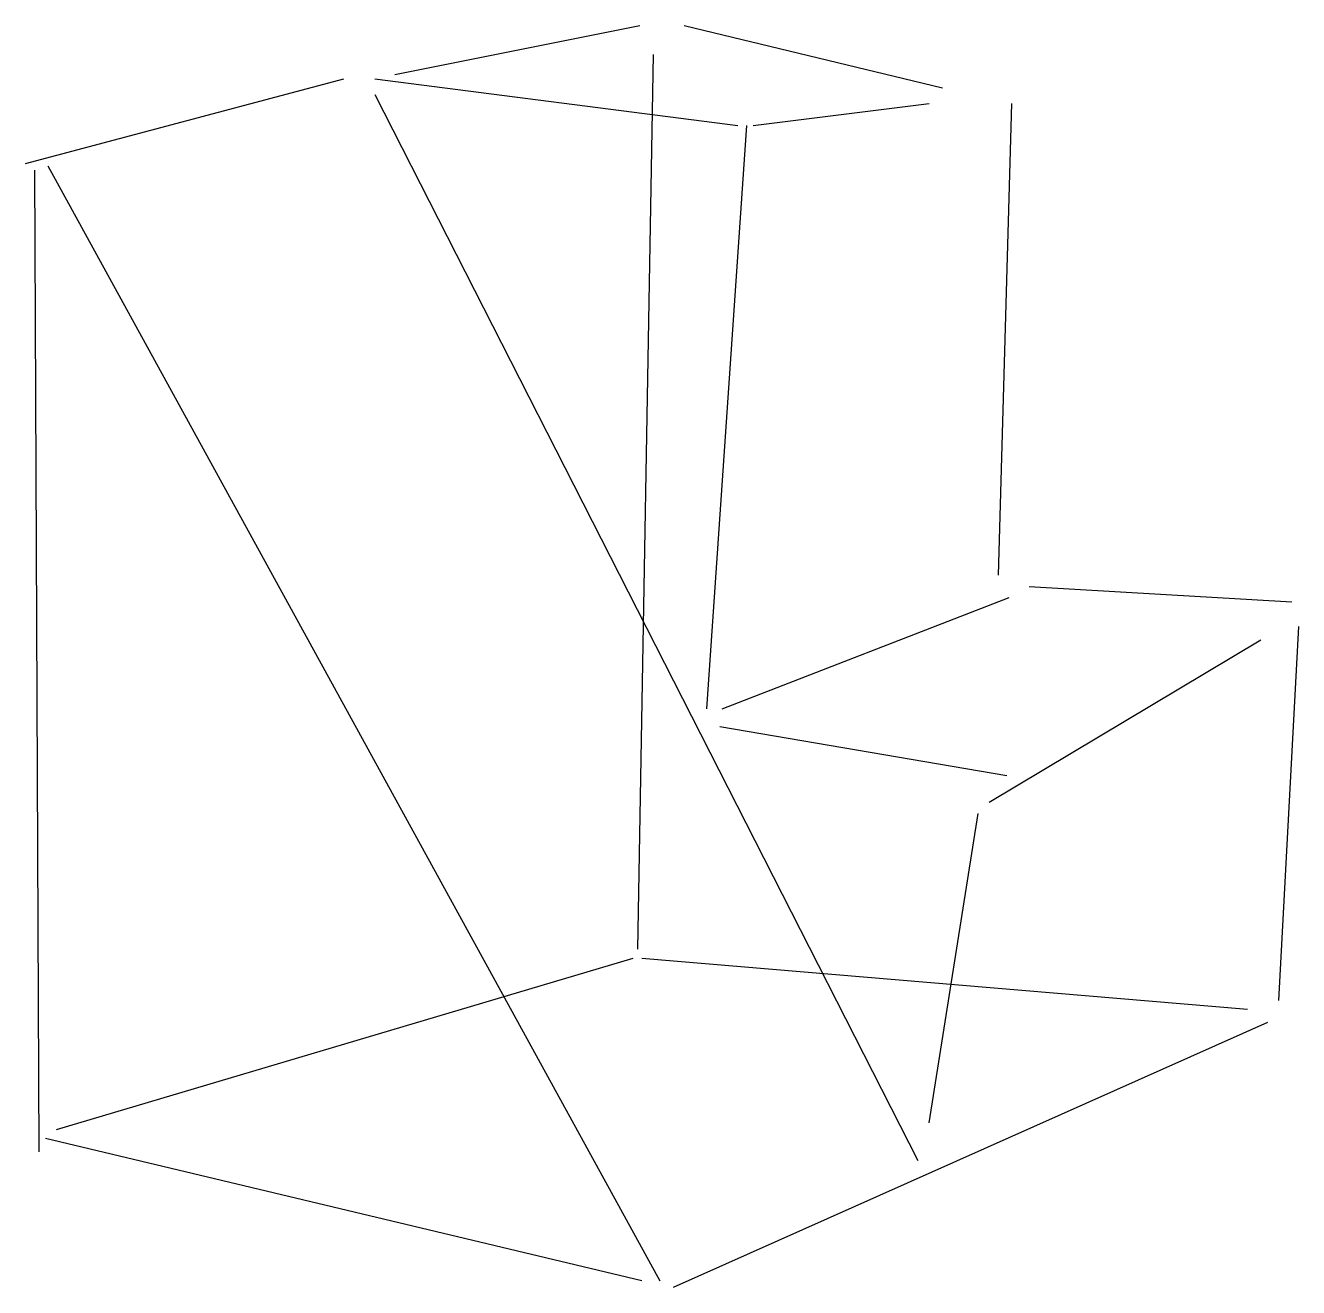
# Model space of a CAD drawing. Header units: metres. Extents: x -168 to 163, y -160 to 169.
import ezdxf

# ---------------------------------------------------------------- set-up
doc = ezdxf.new("R2010")
doc.units = ezdxf.units.M

msp = doc.modelspace()

# ---------------------------------------------------------------- linework, layer by layer
at = {"color": 0, "linetype": 'CONTINUOUS'}
for p, q in [((-72.166798, 155.926656), (-8.404968, 168.679022)), ((3.188091, 168.679022), (70.427839, 152.448738)), ((-4.92705, 161.143533), (-8.984621, -71.876972)), ((-168.389196, 132.740536), (-85.498817, 154.76735)), ((-77.383675, 154.76735), (17.099763, 142.594637)), ((-77.383675, 150.709779), (64.051656, -126.944006)), ((21.157334, 142.594637), (66.949921, 148.391167)), ((88.397082, 148.391167), (84.919164, 25.504732)), ((19.418375, 142.594637), (8.984621, -9.274448)), ((-166.070584, 131.001577), (-164.911278, -124.625394)), ((-162.592666, 132.160883), (-3.188091, -158.245268)), ((93.034306, 22.606467), (161.43336, 18.548896)), ((13.042192, -9.274448), (87.817429, 19.708202)), ((163.172319, 12.172713), (157.955442, -85.208991)), ((82.600552, -33.619874), (153.318218, 8.694795)), ((12.462539, -13.911672), (87.237776, -26.664038)), ((66.949921, -117.089905), (79.702287, -36.518139)), ((-160.274054, -118.828864), (-10.143927, -74.195584)), ((-7.825315, -74.195584), (149.8403, -87.527603)), ((155.057177, -91.005521), (0.289826, -159.984227)), ((-7.825315, -158.245268), (-163.172319, -121.147476))]:
    msp.add_line(p, q, dxfattribs=at)

doc.saveas('drawing.dxf')
